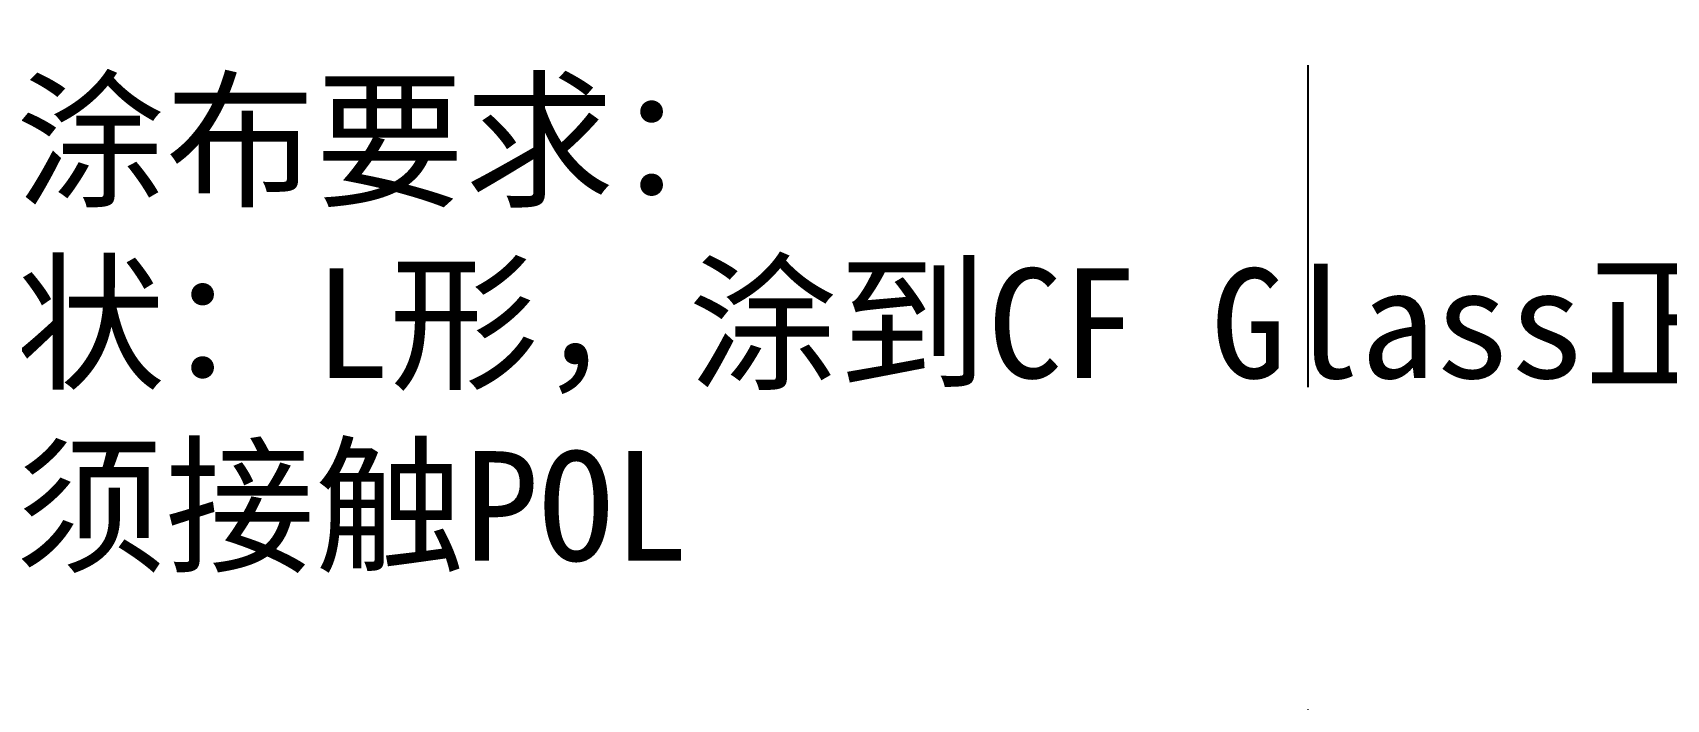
# Model space of a CAD drawing. Header units: millimetres. Extents: x 1248 to 1672, y 459 to 760.
# Drawn here: x 1334.21 to 1350.3, y 620.88 to 627.45 of the extents above; entities that cross this region are included whole.
import ezdxf

# ---------------------------------------------------------------- set-up
doc = ezdxf.new("R2010")
doc.units = ezdxf.units.MM
doc.linetypes.add('CENTER', pattern=[50.8, 31.75, -6.35, 6.35, -6.35])
doc.layers.add('dim', color=4, linetype='Continuous')
doc.layers.add('标 注', color=3, linetype='Continuous')
doc.styles.add('宋体', font='')
doc.styles.get('宋体').set_extended_font_data('SimSun')

# ---------------------------------------------------------------- blocks, each defined once
blk = doc.blocks.new('LCD')
at = {"color": 6, "linetype": 'CENTER', "ltscale": 0.5}
blk.add_line((7397.462, -448.185), (7397.462, -534.585), dxfattribs=at)

msp = doc.modelspace()

# ---------------------------------------------------------------- block references
at = {"layer": '标 注', "color": 7}
msp.add_blockref('LCD', (-6050.69, 1145.164), dxfattribs=at)

# ---------------------------------------------------------------- texts
at = {"layer": 'dim', "linetype": 'Continuous', "insert": (1331.099, 626.925), "char_height": 1.08, "width": 80.69471, "attachment_point": 1, "style": '宋体'}
msp.add_mtext('{\\fSimHei|b0|i0|c134|p2;银浆涂布要求：}\\P1.{\\fSimHei|b0|i0|c134|p2;形状：}L{\\fSimHei|b0|i0|c134|p2;形，涂到}CF Glass{\\fSimHei|b0|i0|c134|p2;正面和}TFT Glass,{\\fSimHei|b0|i0|c134|p2;中间不可断胶}\\P2.{\\fSimHei|b0|i0|c134|p2;必须接触}POL', dxfattribs=at)

doc.saveas('drawing.dxf')
